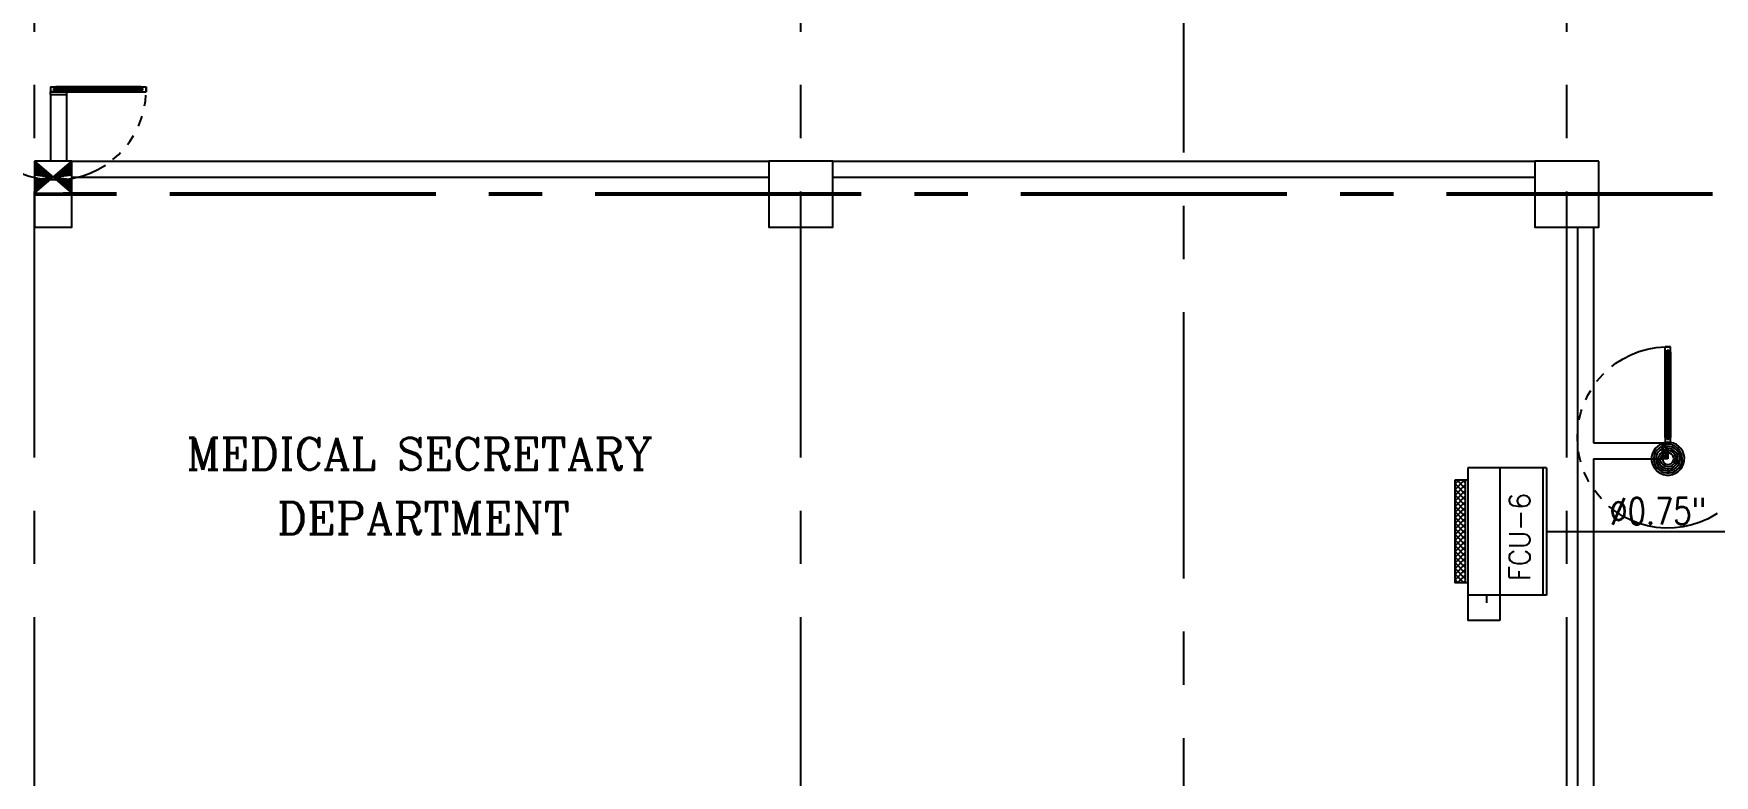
# Model space of a CAD drawing. Extents: x 417866029 to 417866302, y 43498045 to 43498122.
# Drawn here: x 417866063.03 to 417866078.83, y 43498073.52 to 43498080.49 of the extents above; entities that cross this region are included whole.
import ezdxf
from ezdxf.enums import TextEntityAlignment as Align

# ---------------------------------------------------------------- set-up
doc = ezdxf.new("R2010")
doc.units = 0
doc.header["$MEASUREMENT"] = 0
doc.linetypes.add('CENTERX2', pattern=[4, 2.5, -0.5, 0.5, -0.5])
doc.linetypes.add('HIDDEN', pattern=[0.375, 0.25, -0.125])
doc.layers.get('0').update_dxf_attribs({"linetype": 'CONTINUOUS'})
for name, color, linetype in [('AC-CD', 6, 'CONTINUOUS'), ('AC-TEXT', 2, 'CONTINUOUS'), ('AXES', 11, 'CENTERX2'), ('COL', 11, 'CONTINUOUS'), ('DOOR', 11, 'CONTINUOUS'), ('FCU', 6, 'CONTINUOUS'), ('HAT', 11, 'CONTINUOUS'), ('RM-NAME', 11, 'CONTINUOUS'), ('TEXTN', 2, 'CONTINUOUS'), ('WALL', 11, 'CONTINUOUS')]:
    doc.layers.add(name, color=color, linetype=linetype)
doc.styles.add('ROMANC', font='romanc', dxfattribs={"height": 0.1})
doc.styles.add('ROMANS', font='ROMANS.shx', dxfattribs={"width": 0.6})

# ---------------------------------------------------------------- blocks, each defined once
blk = doc.blocks.new('A$C272A55A0')
at = {"layer": 'DOOR', "color": 0, "linetype": 'ByBlock'}
for p, q in [((-0.0001203324354719371, 900.3541752648598), (-0.0001203324500238523, 1050.354175264831)), ((49.99987966756453, 1050.354175264918), (-0.0001203324354719371, 1050.354175264918)), ((24.99987966756453, 950.354175264918), (49.99987966756453, 950.354175264918)), ((24.99987966756453, 900.354175264918), (24.99987966756453, 950.354175264918)), ((49.99987966756453, 950.354175264918), (49.99987966756453, 1050.354175264918)), ((1749.999879667535, 950.354175264918), (1749.999879667535, 1050.354175264918)), ((1749.999879667535, 1050.354175264918), (1799.999879667535, 1050.354175264918)), ((1774.999879667535, 950.354175264918), (1749.999879667535, 950.354175264918)), ((1774.999879667535, 900.354175264918), (1774.999879667535, 950.354175264918)), ((1799.999879667535, 1050.354175264918), (1799.999879667535, 900.354175264918)), ((-0.0001203324354719371, 900.354175264918), (24.99987966756453, 900.354175264918)), ((74.99987966756453, 900.354175264918), (24.99987966756453, 900.354175264918)), ((24.99987966756453, 850.354175264918), (24.99987966756453, 900.354175264918)), ((41.99987966756453, 850.354175264918), (24.99987966756453, 850.354175264918)), ((57.99987966756453, 870.354175264918), (41.99987966756453, 870.354175264918)), ((41.99987966756453, 870.354175264918), (41.99987966756453, 850.354175264918)), ((57.99987966756453, 850.354175264918), (57.99987966756453, 870.354175264918)), ((74.99987966756453, 850.354175264918), (57.99987966756453, 850.354175264918)), ((74.99987966756453, 900.354175264918), (74.99987966756453, 850.354175264918)), ((1724.999879667535, 900.354175264918), (1774.999879667535, 900.354175264918)), ((1724.999879667535, 900.354175264918), (1724.999879667535, 850.354175264918)), ((1724.999879667535, 850.354175264918), (1741.999879667535, 850.354175264918)), ((1741.999879667535, 870.354175264918), (1757.999879667535, 870.354175264918)), ((1741.999879667535, 850.354175264918), (1741.999879667535, 870.354175264918)), ((1757.999879667535, 870.354175264918), (1757.999879667535, 850.354175264918)), ((1757.999879667535, 850.354175264918), (1774.999879667535, 850.354175264918)), ((1799.999879667535, 900.354175264918), (1774.999879667535, 900.354175264918)), ((1774.999879667535, 850.354175264918), (1774.999879667535, 900.354175264918)), ((1717.799879667495, 160.1117180435103), (1708.799879667495, 160.1117180435103)), ((1708.799879667495, 95.31171804352198), (1708.799879667495, 160.1117180435103)), ((1724.999879667535, 172.7117180435162), (1717.799879667495, 172.7117180435162)), ((1717.799879667495, 172.7117180435162), (1717.799879667495, 82.71171804351616)), ((1717.799879667495, 95.31171804352198), (1717.799879667495, 160.1117180435103)), ((1774.999879667535, 172.7117180435162), (1782.199879667576, 172.7117180435162)), ((1782.199879667576, 172.7117180435162), (1782.199879667576, 82.71171804351616)), ((1782.199879667576, 160.1117180435103), (1791.199879667576, 160.1117180435103)), ((1782.199879667576, 95.31171804352198), (1782.199879667576, 160.1117180435103)), ((1791.199879667576, 95.31171804352198), (1791.199879667576, 160.1117180435103)), ((24.99987966756453, 50.35417526491801), (41.99987966753542, 50.35417526491801)), ((24.99987966756453, 50.35417526491801), (24.99987966756453, 0.3541752649180125)), ((24.99987966756453, 0.3541752649180125), (74.99987966756453, 0.3541752649180125)), ((74.99987966756453, 0.3541752649180125), (24.99987966756453, 0.3541752649180125)), ((41.99987966753542, 50.35417526491801), (41.99987966753542, 30.35417526491801)), ((41.99987966756453, 30.35417526491801), (57.99987966756453, 30.35417526491801)), ((57.99987966756453, 50.35417526491801), (74.99987966756453, 50.35417526491801)), ((57.99987966756453, 50.35417526491801), (57.99987966756453, 30.35417526491801)), ((74.99987966756453, 50.35417526491801), (74.99987966704066, 0.3541752648889087)), ((1717.799879667495, 95.31171804352198), (1708.799879667495, 95.31171804352198)), ((1724.999879667535, 82.71171804351616), (1717.799879667495, 82.71171804351616)), ((1741.999879667535, 50.35417526491801), (1724.999879667535, 50.35417526491801)), ((1724.999879667535, 50.35417526491801), (1724.999879668059, 0.3541752648889087)), ((1774.999879667535, 0.3541752649180125), (1724.999879667535, 0.3541752649180125)), ((1724.999879667535, 0.3541752649180125), (1774.999879667535, 0.3541752649180125)), ((1741.999879667535, 50.35417526491801), (1741.999879667535, 30.35417526491801)), ((1757.999879667535, 30.35417526491801), (1741.999879667535, 30.35417526491801)), ((1774.999879667535, 50.35417526491801), (1757.999879667565, 50.35417526491801)), ((1757.999879667565, 50.35417526491801), (1757.999879667565, 30.35417526491801)), ((1774.999879667535, 82.71171804351616), (1782.199879667576, 82.71171804351616)), ((1774.999879667535, 50.35417526491801), (1774.999879667535, 0.3541752649180125)), ((1782.199879667576, 95.31171804352198), (1791.199879667576, 95.31171804352198))]:
    blk.add_line(p, q, dxfattribs=at)
at = {"layer": 'DOOR', "color": 9, "linetype": 'ByBlock'}
for p, q in [((49.99987966756453, 1050.354175264918), (-0.0001203324354719371, 1010.208440949064)), ((49.99987966756453, 1050.354175264918), (-0.0001203324354719371, 936.6442452724732)), ((49.99987966756453, 1050.354175264918), (36.64259362407029, 950.354175264918)), ((1749.999879667535, 1050.354175264918), (1799.999879667535, 1010.208440949064)), ((1749.999879667535, 1050.354175264918), (1799.999879667535, 936.6442452724732)), ((1749.999879667535, 1050.354175264918), (1763.35716571103, 950.354175264918))]:
    blk.add_line(p, q, dxfattribs=at)
at = {"layer": 'DOOR', "linetype": 'ByBlock'}
for p, q in [((24.99987966756453, 850.354175264918), (24.99987966756453, 50.35417526491801)), ((41.99987966756453, 850.354175264918), (41.99987966753542, 50.35417526491801)), ((57.99987966756453, 850.354175264918), (57.99987966756453, 50.35417526491801)), ((74.99987966756453, 50.35417526491801), (74.99987966756453, 850.354175264918)), ((1724.999879667535, 50.35417526491801), (1724.999879667535, 850.354175264918)), ((1741.999879667535, 850.354175264918), (1741.999879667535, 50.35417526491801)), ((1757.999879667535, 850.354175264918), (1757.999879667565, 50.35417526491801)), ((1774.999879667535, 850.354175264918), (1774.999879667535, 50.35417526491801))]:
    blk.add_line(p, q, dxfattribs=at)
at = {"layer": 'DOOR', "color": 0, "linetype": 'ByBlock'}
for centre in [(1676.468935452576, 127.7117180435162), (1823.530823882553, 127.7117180435162)]:
    blk.add_circle(centre, 32.39999999998526, dxfattribs=at)
at = {"layer": 'DOOR', "color": 9, "linetype": 'ByBlock'}
for centre, radius, start, end in [((49.99987966756453, 1050.354175264918), 54.40195781277725, 203.2073828919769, 270), ((49.99987966756453, 1050.354175264918), 74.40195781277725, 227.7764264168309, 270), ((49.99987966756453, 1050.354175264918), 94.40195781277725, 238.0181880330829, 270), ((49.99987966756453, 1050.354175264918), 34.40195781277725, 180, 270), ((49.99987966756453, 1050.354175264918), 14.40195781277725, 180, 270), ((1749.999879667535, 1050.354175264918), 14.40195781277725, 270, 0), ((1749.999879667535, 1050.354175264918), 34.40195781277725, 270, 0), ((1749.999879667535, 1050.354175264918), 54.40195781277725, 270, 336.7926171080232), ((1749.999879667535, 1050.354175264918), 74.40195781277725, 270, 312.2235735831691), ((1749.999879667535, 1050.354175264918), 94.40195781277725, 270, 301.9818119669171), ((49.99987966756453, 1050.354175264918), 114.4019578127773, 244.083841882062, 257.3774258712915), ((49.99987966756453, 1050.354175264918), 134.4019578127773, 248.1598493930308, 259.2800236451595), ((49.99987966756453, 1050.354175264918), 154.4019578127773, 251.1052885492919, 256.2857707775486), ((1749.999879667535, 1050.354175264918), 114.4019578127773, 282.6225741287084, 295.916158117938), ((1749.999879667535, 1050.354175264918), 134.4019578127773, 280.7199763548405, 291.8401506069692), ((1749.999879667535, 1050.354175264918), 154.4019578127773, 283.7142292224514, 288.8947114507081)]:
    blk.add_arc(centre, radius, start, end, dxfattribs=at)
at = {"layer": 'DOOR', "linetype": 'HIDDEN', "ltscale": 0.5}
for centre, radius, start, end in [((49.99987966756453, 851.395841931575), 851.4087845464003, 268.3173765331032, 3.296482377102192), ((1749.999879667521, 851.3958419315459), 851.4087845463584, 176.7035176228957, 271.6826234668978)]:
    blk.add_arc(centre, radius, start, end, dxfattribs=at)
at = {"layer": 'WALL', "linetype": 'ByBlock'}
blk.add_line((1799.999879667565, 900.3541752650344), (1799.99987966755, 1050.354175265005), dxfattribs=at)
blk = doc.blocks.new('fe-door')
at = {"layer": 'DOOR', "color": 0, "linetype": 'ByBlock'}
for p, q in [((-899.9999999998836, 1774.999999999971), (-899.9999999998836, 1724.999999999971)), ((-899.9999999998836, 1724.999999999971), (-899.9999999998836, 1774.999999999971)), ((-849.9999999998836, 1774.999999999971), (-899.9999999998836, 1774.999999999971)), ((-869.9999999998836, 1757.999999999971), (-869.9999999998836, 1741.999999999971)), ((-849.9999999998836, 1758), (-869.9999999998836, 1758)), ((-849.9999999998836, 1741.999999999971), (-869.9999999998836, 1741.999999999971)), ((-849.9999999998836, 1774.999999999971), (-849.9999999998836, 1758)), ((-849.9999999998836, 1741.999999999971), (-849.9999999998836, 1724.999999999971)), ((-817.6424572212854, 1774.999999999971), (-817.6424572212854, 1782.200000000012)), ((-727.6424572212854, 1782.200000000012), (-817.6424572212854, 1782.200000000012)), ((-805.0424572213087, 1782.200000000012), (-805.0424572213087, 1791.200000000012)), ((-805.0424572213087, 1791.200000000012), (-740.2424572213204, 1791.200000000012)), ((-805.0424572213087, 1782.200000000012), (-740.2424572213204, 1782.200000000012)), ((-740.2424572213204, 1782.200000000012), (-740.2424572213204, 1791.200000000012)), ((-727.6424572212854, 1774.999999999971), (-727.6424572212854, 1782.200000000012)), ((-49.99999999988358, 1757.999999999971), (-49.99999999988358, 1774.999999999971)), ((-49.99999999988358, 1774.999999999971), (1.164153218269348e-10, 1774.999999999971)), ((-29.99999999988358, 1757.999999999971), (-49.99999999988358, 1757.999999999971)), ((-49.99999999988358, 1724.999999999971), (-49.99999999988358, 1741.999999999971)), ((-49.99999999988358, 1741.999999999971), (-29.99999999988358, 1741.999999999971)), ((-29.99999999988358, 1741.999999999971), (-29.99999999988358, 1757.999999999971)), ((150.0000000001164, 1799.999999999971), (1.164153218269348e-10, 1799.999999999971)), ((1.164153218269348e-10, 1799.999999999971), (1.164153218269348e-10, 1774.999999999971)), ((1.164153218269348e-10, 1724.999999999971), (1.164153218269348e-10, 1774.999999999971)), ((1.164153218269348e-10, 1774.999999999971), (150.0000000001164, 1774.999999999967)), ((150.0000000001164, 1774.999999999967), (150.0000000001164, 1799.999999999971)), ((-849.9999999998836, 1724.999999999971), (-899.9999999999418, 1725.000000000495)), ((-817.6424572212854, 1724.999999999971), (-817.6424572212854, 1717.79999999993)), ((-727.6424572212854, 1717.79999999993), (-817.6424572212854, 1717.79999999993)), ((-805.0424572213087, 1717.79999999993), (-805.0424572213087, 1708.79999999993)), ((-805.0424572213087, 1717.79999999993), (-740.2424572213204, 1717.79999999993)), ((-805.0424572213087, 1708.79999999993), (-740.2424572213204, 1708.79999999993)), ((-740.2424572213204, 1717.79999999993), (-740.2424572213204, 1708.79999999993)), ((-727.6424572212854, 1724.999999999971), (-727.6424572212854, 1717.79999999993)), ((1.164153218269348e-10, 1724.999999999971), (-49.99999999988358, 1724.999999999971)), ((1.164153218269348e-10, 75), (1.164153218269348e-10, 25)), ((1.164153218269348e-10, 75), (50.00000000011642, 75)), ((1.164153218269348e-10, 0), (1.164153218269348e-10, 25)), ((1.164153218269348e-10, 25), (50.00000000011642, 25)), ((150.0000000001164, 24.99999999999636), (1.164153218269348e-10, 25)), ((0, 0), (150, -1.455191522836685e-11)), ((30.00000000011642, 58), (30.00000000011642, 42)), ((50.00000000011642, 58), (30.00000000011642, 58)), ((30.00000000011642, 42), (50.00000000011642, 42)), ((50.00000000011642, 75), (50.00000000011642, 58)), ((50.00000000011642, 42), (50.00000000011642, 25)), ((150.0000000001164, 24.99999999999636), (150.0000000001164, 0)), ((850.0000000001164, 58), (850.0000000001164, 75)), ((850.0000000001164, 75), (900.0000000001746, 74.99999999947613)), ((850.0000000001164, 58), (870.0000000001164, 58)), ((850.0000000001164, 25), (850.0000000001164, 41.9999999999709)), ((850.0000000001164, 41.9999999999709), (870.0000000001164, 41.9999999999709)), ((850.0000000001164, 25), (900.0000000001164, 25)), ((870.0000000001164, 42), (870.0000000001164, 58)), ((900.0000000001164, 25), (900.0000000001164, 75)), ((900.0000000001164, 75), (900.0000000001164, 25))]:
    blk.add_line(p, q, dxfattribs=at)
at = {"layer": 'DOOR', "linetype": 'ByBlock'}
for p, q in [((-49.99999999988358, 1774.999999999971), (-849.9999999998836, 1774.999999999971)), ((-49.99999999988358, 1757.999999999971), (-849.9999999998836, 1758)), ((-49.99999999988358, 1741.999999999971), (-849.9999999998836, 1741.999999999971)), ((-849.9999999998836, 1724.999999999971), (-49.99999999988358, 1724.999999999971)), ((850.0000000001164, 75), (50.00000000011642, 75)), ((50.00000000011642, 58), (850.0000000001164, 58)), ((50.00000000011642, 42), (850.0000000001164, 41.9999999999709)), ((50.00000000011642, 25), (850.0000000001164, 25))]:
    blk.add_line(p, q, dxfattribs=at)
at = {"layer": 'DOOR', "color": 0, "linetype": 'ByBlock'}
for centre in [(-772.6424572212854, 1823.530944214988), (-772.6424572212854, 1676.469055785012)]:
    blk.add_circle(centre, 32.39999999998526, dxfattribs=at)
at = {"layer": 'DOOR', "linetype": 'HIDDEN', "ltscale": 0.5}
for centre, radius, start, end in [((-48.95833333325572, 1749.999999999956), 851.4087845463584, 178.317376533042, 273.2964823759968), ((48.95833333348855, 50), 851.4087845464003, 358.317376533042, 93.29648237599677)]:
    blk.add_arc(centre, radius, start, end, dxfattribs=at)
at = {"layer": 'WALL'}
for p, q in [((1.164153218269348e-10, 1799.999050980739), (149.9999999971478, 1799.999999999985)), ((1.164153218269348e-10, 0.0009490192023804411), (149.9999999971478, -1.455191522836685e-11))]:
    blk.add_line(p, q, dxfattribs=at)
at = {"layer": 'WALL', "linetype": 'ByBlock'}
blk.add_line((2.328306436538696e-10, 1800), (150.0000000001746, 1799.999999999985), dxfattribs=at)
blk = doc.blocks.new('C7')
at = {"layer": 'HAT'}
h = blk.add_hatch(dxfattribs=at)
h.set_pattern_fill('ANSI31', color=256, scale=300, style=0)
h.set_pattern_definition([(45, (-248876.1822811714, -51411.00533739352), (-26.51650429449553, 26.51650429449553), [])])
h.paths.add_polyline_path([(350.0000000000291, 299.9999999999709), (250.0000000001455, 299.9999999999709), (-5.820766091346741e-11, 300), (0, 0), (350, -7.275957614183426e-12)])
at = {"layer": 'COL'}
blk.add_lwpolyline([(-2.91038304567337e-11, 300), (-5.820766091346741e-11, 0), (350, 0), (350.0000000000291, 300)], close=True, dxfattribs=at)
blk = doc.blocks.new('C5')
at = {"layer": 'HAT', "linetype": 'ByBlock'}
h = blk.add_hatch(dxfattribs=at)
h.set_pattern_fill('ANSI31', color=256, scale=300, style=0)
h.set_pattern_definition([(45, (-223356.1822811712, -51411.00533739349), (-26.51650429449553, 26.51650429449553), [])])
h.paths.add_polyline_path([(300.0000000001455, 300.0000000000218), (0, 300.0000000000146), (0, 1.455191522836685e-11), (300.0000000001164, 3.637978807091713e-11)])
h.paths.add_polyline_path([(599.9999999999709, 300.0000000000073), (300.0000000001455, 300.0000000000073), (300.0000000000873, 4.365574568510056e-11), (600, 6.548361852765083e-11)])
at = {"layer": 'COL'}
blk.add_lwpolyline([(600, 300.0000000000509), (0, 300.0000000000218), (0, 2.91038304567337e-11), (600, 5.820766091346741e-11)], close=True, dxfattribs=at)
blk = doc.blocks.new('*X38')
at = {"color": 0}
for p, q in [((-750.2433014437457, 2537.8032310737), (-672.2561432365363, 2615.790389280909)), ((-750.243301443746, 2590.836239662691), (-725.2891518255274, 2615.790389280909)), ((-659.6350886662223, 2515.790389280909), (-750.2433014437461, 2606.398602058433)), ((-712.6680972552134, 2515.790389280909), (-750.2433014437458, 2553.365593469442)), ((-719.2231346475452, 2515.790389280909), (-619.2231346475452, 2615.790389280909)), ((-606.6020800772312, 2515.790389280909), (-706.6020800772312, 2615.790389280909)), ((-666.190126058554, 2515.790389280909), (-566.1901260585541, 2615.790389280909)), ((-553.5690714882402, 2515.790389280909), (-653.5690714882402, 2615.790389280909)), ((-613.157117469563, 2515.790389280909), (-513.1571174695631, 2615.790389280909)), ((-500.5360628992491, 2515.790389280909), (-600.5360628992491, 2615.790389280909)), ((-560.124108880572, 2515.790389280909), (-460.124108880572, 2615.790389280909)), ((-447.5030543102581, 2515.790389280909), (-547.503054310258, 2615.790389280909)), ((-507.0911002915809, 2515.790389280909), (-407.0911002915809, 2615.790389280909)), ((-394.470045721267, 2515.790389280909), (-494.470045721267, 2615.790389280909)), ((-454.0580917025898, 2515.790389280909), (-354.0580917025898, 2615.790389280909)), ((-341.4370371322759, 2515.790389280909), (-441.4370371322759, 2615.790389280909)), ((-401.0250831135987, 2515.790389280909), (-301.0250831135988, 2615.790389280909)), ((-288.4040285432848, 2515.790389280909), (-388.4040285432848, 2615.790389280909)), ((-347.9920745246076, 2515.790389280909), (-247.9920745246077, 2615.790389280909)), ((-235.3710199542938, 2515.790389280909), (-335.3710199542938, 2615.790389280909)), ((-294.9590659356166, 2515.790389280909), (-194.9590659356166, 2615.790389280909)), ((-182.3380113653027, 2515.790389280909), (-282.3380113653027, 2615.790389280909)), ((-241.9260573466255, 2515.790389280909), (-141.9260573466256, 2615.790389280909)), ((-129.3050027763116, 2515.790389280909), (-229.3050027763116, 2615.790389280909)), ((-188.8930487576345, 2515.790389280909), (-88.89304875763449, 2615.790389280909)), ((-76.27199418732056, 2515.790389280909), (-176.2719941873206, 2615.790389280909)), ((-135.8600401686434, 2515.790389280909), (-35.86004016864342, 2615.790389280909)), ((-23.23898559832949, 2515.790389280909), (-123.2389855983295, 2615.790389280909)), ((-82.82703157965233, 2515.790389280909), (17.17296842034765, 2615.790389280909)), ((29.79402299066158, 2515.790389280909), (-70.2059770093384, 2615.790389280909)), ((-29.79402299066158, 2515.790389280909), (70.2059770093384, 2615.790389280909)), ((82.82703157965233, 2515.790389280909), (-17.17296842034765, 2615.790389280909)), ((23.23898559832949, 2515.790389280909), (123.2389855983295, 2615.790389280909)), ((135.8600401686434, 2515.790389280909), (35.86004016864342, 2615.790389280909)), ((76.27199418732056, 2515.790389280909), (176.2719941873206, 2615.790389280909)), ((188.8930487576345, 2515.790389280909), (88.89304875763449, 2615.790389280909)), ((129.3050027763116, 2515.790389280909), (214.7566985562537, 2601.242085060851)), ((214.7566985562536, 2542.959748071281), (141.9260573466256, 2615.790389280909)), ((182.3380113653027, 2515.790389280909), (214.7566985562536, 2548.20907647186)), ((214.7566985562537, 2595.992756660272), (194.9590659356166, 2615.790389280909))]:
    blk.add_line(p, q, dxfattribs=at)
blk = doc.blocks.new('WAP16')
at = {"color": 6}
for p, q in [((-597, 0), (-597, -737)), ((-597, 0), (597, 0)), ((597, 0), (597, -737)), ((-597, -437), (597, -437)), ((-597, -737), (597, -737))]:
    blk.add_line(p, q, dxfattribs=at)
at = {"color": 3}
for p, q in [((-597, -32), (597, -32)), ((597, -437), (835, -437)), ((835, -437), (835, -737)), ((597, -562.0173622146249), (670.3489288687706, -562.0173622146249)), ((-482.5, -737), (-482.5, -862)), ((-482.5, -762), (482.5, -762)), ((482.5, -737), (482.5, -862)), ((597, -737), (835, -737)), ((-482.5, -862), (482.5, -862))]:
    blk.add_line(p, q, dxfattribs=at)
at = {"color": 11}
blk.add_blockref('*X38', (267.7433014512062, -3377.790389284492), dxfattribs=at)

msp = doc.modelspace()

# ---------------------------------------------------------------- linework, layer by layer
at = {"layer": 'AC-CD'}
msp.add_line((417866077.2509577, 43498075.81177422), (417866079.0129988, 43498075.81177423), dxfattribs=at)
at = {"layer": 'AXES'}
for p, q in [((417866070.2434642, 43498044.50641705), (417866070.2434642, 43498121.77705345)), ((417866077.4434642, 43498044.50641705), (417866077.4434642, 43498121.77705345)), ((417866063.0434642, 43498044.50641705), (417866063.0434642, 43498121.42705345)), ((417866073.8434642, 43498051.37071069), (417866073.8434642, 43498110.19071069)), ((417866102.8126107, 43498078.99071069), (417866042.6034642, 43498078.99071069)), ((417866102.8126107, 43498078.97071069), (417866042.6034642, 43498078.97071069))]:
    msp.add_line(p, q, dxfattribs=at)
at = {"layer": 'WALL'}
for p, q in [((417866063.1914471, 43498079.9157107), (417866063.3414471, 43498079.9157107)), ((417866063.1914471, 43498079.9157107), (417866063.1914471, 43498079.2907107)), ((417866063.3414471, 43498079.9157107), (417866063.3414471, 43498079.2907107)), ((417866063.3934642, 43498079.2907107), (417866069.9434642, 43498079.2907107)), ((417866070.5434642, 43498079.2907107), (417866077.1434642, 43498079.2907107)), ((417866063.3934642, 43498079.14071069), (417866069.9434642, 43498079.14071069)), ((417866070.5434642, 43498079.14071069), (417866077.1434642, 43498079.14071069)), ((417866077.5433913, 43498078.67071069), (417866077.5433913, 43498073.22071069)), ((417866077.6934642, 43498078.67071069), (417866077.6934642, 43498076.64571069)), ((417866077.6934642, 43498076.64571069), (417866078.3434642, 43498076.64571069)), ((417866078.3434642, 43498076.49571069), (417866078.3434642, 43498076.64571069)), ((417866077.6934642, 43498076.49571069), (417866077.6934642, 43498073.22071069)), ((417866077.6934642, 43498076.49571069), (417866078.3434642, 43498076.49571069))]:
    msp.add_line(p, q, dxfattribs=at)
msp.add_arc((417866076.1654642, 43498079.13771069), 0.003, 0, 90, dxfattribs=at)

# ---------------------------------------------------------------- block references
at = {"layer": 'COL', "linetype": 'ByBlock', "xscale": 0.0009999871253967285, "yscale": 0.001000002026557922, "zscale": 0.001}
for name, p in [('C7', (417866063.0434642, 43498078.99071069)), ('C5', (417866069.9434642, 43498078.99071069)), ('C5', (417866077.1434641, 43498078.99071069)), ('C7', (417866063.0434642, 43498078.67071069)), ('C5', (417866069.9434642, 43498078.67071069)), ('C5', (417866077.1434641, 43498078.67071069))]:
    msp.add_blockref(name, p, dxfattribs=at)
at = {"layer": 'DOOR', "color": 0, "linetype": 'ByBlock', "ltscale": 0.3, "xscale": 0.0009999871253967285, "yscale": 0.001000002026557922, "zscale": 0.001}
msp.add_blockref('fe-door', (417866063.1914471, 43498079.9157107), dxfattribs=at)
at = {"layer": 'DOOR', "color": 0, "linetype": 'ByBlock', "xscale": -0.0009999871253967285, "yscale": 0.001000002026557922, "zscale": 0.001, "rotation": 180}
msp.add_blockref('A$C272A55A0', (417866078.3434643, 43498077.54606487), dxfattribs=at)
at = {"layer": 'FCU', "linetype": 'ByBlock', "xscale": 0.001000002026557922, "yscale": 0.001000002026557922, "zscale": 0.001, "rotation": 270}
msp.add_blockref('WAP16', (417866077.2509577, 43498075.81177422), dxfattribs=at)

# ---------------------------------------------------------------- texts
at = {"layer": 'AC-TEXT', "style": 'ROMANS', "width": 0.8}
msp.add_text('%%c0.75"', height=0.25, dxfattribs=at).set_placement((417866078.2982239, 43498076.0029243), align=Align.MIDDLE)
at = {"layer": 'RM-NAME', "style": 'ROMANC'}
for s, p in [('MEDICAL SECRETARY', (417866066.6617978, 43498076.54146539)), ('DEPARTMENT', (417866066.6973673, 43498075.93752766))]:
    msp.add_text(s, height=0.3, dxfattribs=at).set_placement(p, align=Align.MIDDLE)
at = {"layer": 'TEXTN', "linetype": 'ByBlock', "style": 'ROMANS', "width": 0.9}
msp.add_text('FCU-6', height=0.2, rotation=90, dxfattribs=at).set_placement((417866077.0996165, 43498075.34750992))

doc.saveas('drawing.dxf')
